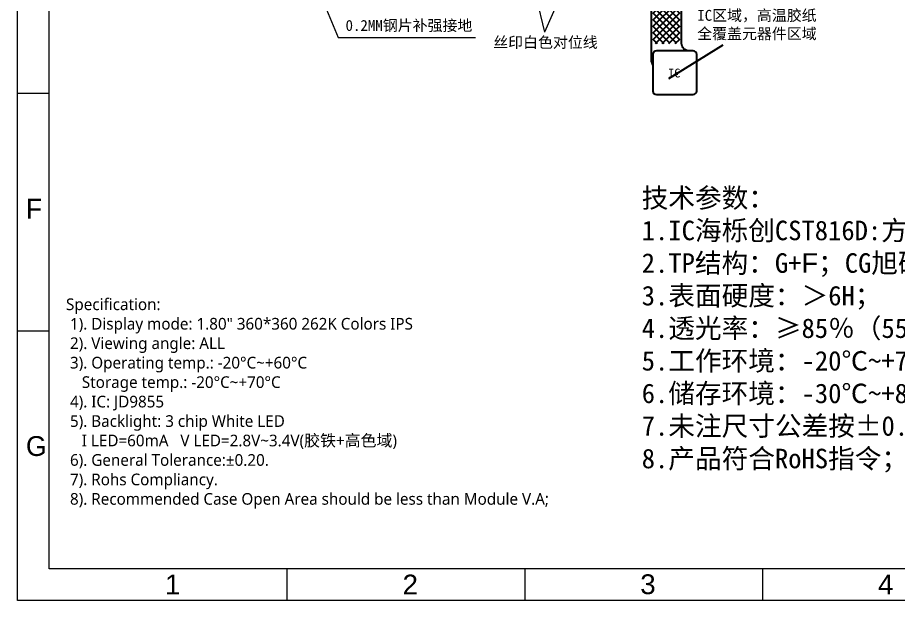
# Model space of a CAD drawing. Header units: millimetres. Extents: x 17 to 351, y 28 to 265.
# Drawn here: x 16.8 to 137.5, y 27.9 to 107.8 of the extents above; entities that cross this region are included whole.
import ezdxf

# ---------------------------------------------------------------- set-up
doc = ezdxf.new("R2010")
doc.units = ezdxf.units.MM
doc.layers.add('DIM', color=3, linetype='Continuous', lineweight=5)
doc.layers.add('图框', color=255, linetype='Continuous', lineweight=5)
doc.layers.add('Line', color=1, linetype='Continuous')
doc.styles.add('Arial', font='arial.ttf')
doc.styles.add('RD', font='ROMAND.shx', dxfattribs={"width": 0.8})
doc.styles.get("Standard").update_dxf_attribs({"font": 'arial.ttf'})
doc.styles.add('宋体', font='SimSun.ttf')
doc.styles.add('常规', font='SimSun.ttf')
doc.styles.add('汉字', font='SimSun.ttf')
doc.dimstyles.new('DIM', dxfattribs={"dimtxt": 0.8, "dimasz": 0.8, "dimexe": 0, "dimexo": 0.5, "dimgap": 0.11, "dimtad": 0, "dimzin": 1, "dimdsep": 46, "dimtxsty": 'RD', "dimcen": 0, "dimclrd": 256, "dimclre": 256, "dimclrt": 256, "dimadec": 0, "dimazin": 0, "dimtm": 1e-09, "dimtfac": 1, "dimtofl": 0, "dimtmove": 0, "dimatfit": 3, "dimfxl": 1, "dimlwe": -1, "dimarcsym": 0})
doc.dimstyles.new('标注-赛华', dxfattribs={"dimtxt": 2.5, "dimasz": 2.5, "dimexe": 1.25, "dimexo": 0.65, "dimtad": 1, "dimzin": 1, "dimdsep": 46, "dimtxsty": 'Arial', "dimcen": 1.5, "dimclre": 3, "dimclrt": 3, "dimadec": 0, "dimazin": 0, "dimtfac": 1, "dimtmove": 0, "dimatfit": 3, "dimfxl": 1, "dimtolj": 1, "dimtzin": 0, "dimarcsym": 0})

msp = doc.modelspace()

# ---------------------------------------------------------------- hatches: boundary and pattern name
h = msp.add_hatch()
h.set_pattern_fill('ANSI37', color=5, scale=0.2, style=0)
h.set_pattern_definition([(45, (-865.0801, -233.7408), (-0.4490128, 0.4490128), []), (135, (-865.0801, -233.7408), (-0.4490128, -0.4490128), [])])
h.paths.add_polyline_path([(101.187, 112.896, -0.1578925), (101.679, 112.525), (103.677, 109.673, -0.1539594), (103.858, 109.099), (103.858, 104.254), (107.538, 104.254), (107.538, 108.949, 0.1539594), (107.357, 109.523), (103.459, 115.087, 0.1578925), (102.967, 115.459), (90.99, 119.606, -0.3196215), (90.318, 120.551), (90.318, 126.54, -0.2702728), (90.825, 127.41), (92.472, 128.342), (85.164, 128.342), (86.809, 127.411, -0.2702519), (87.316, 126.541), (87.317, 118.534, -0.066064), (87.282, 118.273), (86.913, 116.905), (92.183, 116.905, -0.1960157), (92.883, 116.62), (94.226, 115.307)])

# ---------------------------------------------------------------- linework, layer by layer
at = {"color": 1}
msp.add_lwpolyline([(103.608, 109.099), (103.608, 101.829), (103.858, 101.23), (103.858, 97.754, 0.4142136), (104.358, 97.254), (109.358, 97.254, 0.4142136), (109.858, 97.754), (109.858, 102.754, 0.4142136), (109.358, 103.254), (108.788, 103.254, -0.4142136), (107.788, 104.254), (107.788, 108.949, 0.1539594)], format="xyb", dxfattribs=at)
at = {"layer": 'Line'}
msp.add_lwpolyline([(109.858, 97.754), (109.858, 102.751, 0.4142136), (109.358, 103.251), (104.358, 103.251, 0.4142136), (103.858, 102.751), (103.858, 97.754, 0.4142136), (104.358, 97.254), (109.358, 97.254, 0.4142136)], format="xyb", close=True, dxfattribs=at)
at = {"layer": '图框', "color": 7, "linetype": 'ByBlock', "lineweight": 13, "ltscale": 0.55}
for p, q in [((16.794, 27.935), (16.794, 264.678)), ((21.138, 32.279), (21.138, 260.334)), ((16.794, 97.437), (21.138, 97.437)), ((16.794, 64.858), (21.138, 64.858)), ((346.883, 32.279), (21.138, 32.279)), ((53.712, 32.279), (53.712, 27.935)), ((86.287, 32.279), (86.287, 27.935)), ((118.861, 32.279), (118.861, 27.935)), ((351.227, 27.935), (16.794, 27.935))]:
    msp.add_line(p, q, dxfattribs=at)

# ---------------------------------------------------------------- texts
at = {"color": 7, "insert": (102.326, 84.44), "char_height": 2.67856, "width": 136.62455, "attachment_point": 1, "style": '宋体'}
msp.add_mtext('{\\fSimSun|b0|i0|c134|p54;技术参数}：\\P1.IC海栎创{\\C1;CST816D}:方案:\\P{\\C256;2.TP结构：G+\\fArial|b0|i0|c134|p34;F\\fSimSun|b0|i0|c134|p2;；CG旭硝子；OCA 三菱G6.2\\P}3.表面硬度：＞6H；\\P4.透光率：≥85％（550nm）;\\P5.工作环境：-20℃~+70℃，≤90%RH\\P6.储存环境：-30℃~+80℃，≤90%RH\\P7.未注尺寸公差按±0.15mm；\\P8.产品符合RoHS指令；', dxfattribs=at)
at = {"layer": 'DIM', "color": 1, "insert": (126.3, 108.866), "char_height": 1.5, "width": 100.3297, "attachment_point": 3}
msp.add_mtext('{\\fNSimSun|b0|i0|c134|p49;IC区域，高温胶纸\\P全覆盖元器件区域}', dxfattribs=at)
at = {"layer": 'DIM', "lineweight": 5, "char_height": 1.5, "width": 21.63051, "attachment_point": 3, "style": '宋体'}
for s, insert in [('0.2MM钢片补强接地', (79.116, 107.486)), ('丝印白色对位线', (96.301, 105.178))]:
    msp.add_mtext(s, dxfattribs=dict(at, insert=insert))
at = {"layer": 'DIM', "ltscale": 0.05, "insert": (105.953, 100.82), "char_height": 1.2189, "width": 15.61148, "attachment_point": 1, "style": '常规'}
msp.add_mtext('{\\C1;IC}', dxfattribs=at)
at = {"layer": '图框', "color": 7, "linetype": 'ByBlock', "lineweight": 13, "ltscale": 0.55, "width": 4.62148, "attachment_point": 7}
for s, insert, char_height in [('{\\f\uffd0ￂﾼﾚￃ\ufff7\ufff3w|b0|i0|c134|p54;F}', (17.94, 80.268), 2.71494), ('{\\f\uffd0ￂﾼﾚￃ\ufff7\ufff3w|b0|i0|c134|p54;G}', (17.94, 47.693), 2.71494), ('1', (36.978, 28.753), 2.715), ('2', (69.553, 28.753), 2.715), ('3', (102.127, 28.753), 2.715), ('4', (134.702, 28.753), 2.715)]:
    msp.add_mtext(s, dxfattribs=dict(at, insert=insert, char_height=char_height))
at = {"layer": '图框', "color": 255, "lineweight": 13, "insert": (23.429, 69.317), "char_height": 1.6, "attachment_point": 1, "style": '汉字'}
msp.add_mtext('{\\fMicrosoft YaHei|b0|i0|c134|p34;Specification:\\P 1). Display mode: 1.80" 360*360 262K Colors IPS\\P 2). Viewing angle: ALL\\P 3). Operating temp.: -20%%DC~+60%%DC  \\P    Storage temp.: -20%%DC~+70%%DC\\P 4). IC: JD9855\\P 5). Backlight: 3 chip White LED\\P    I LED=60mA   V LED=2.8V~3.4V\\C1;(胶铁+高色域)\\C255;\\P 6). General Tolerance:%%P0.20.\\P 7). Rohs Compliancy.\\P 8). Recommended Case Open Area should be less than Module V.A;}', dxfattribs=at)

# ---------------------------------------------------------------- leaders
at = {"layer": 'DIM', "lineweight": 5}
for points in [[(57.213, 113.624), (60.711, 105.075), (79.563, 105.075)], [(87.188, 113.331), (88.997, 105.79)], [(92.322, 113.384), (88.997, 105.79)]]:
    msp.add_leader(points, dimstyle='DIM', override={"dimtol": 1, "dimtp": 0.5, "dimtm": 0.5, "dimlwd": 5, "dimlwe": 5}, dxfattribs=at)
at = {"layer": 'DIM'}
msp.add_leader([(106.025, 99.445), (113.49, 104.062)], dimstyle='标注-赛华', override={"dimscale": 1.4, "dimtxt": 1, "dimasz": 1, "dimgap": 0.2, "dimclrd": 3, "dimtol": 1, "dimtp": 0.15, "dimtm": 0.15}, dxfattribs=at)

doc.saveas('drawing.dxf')
